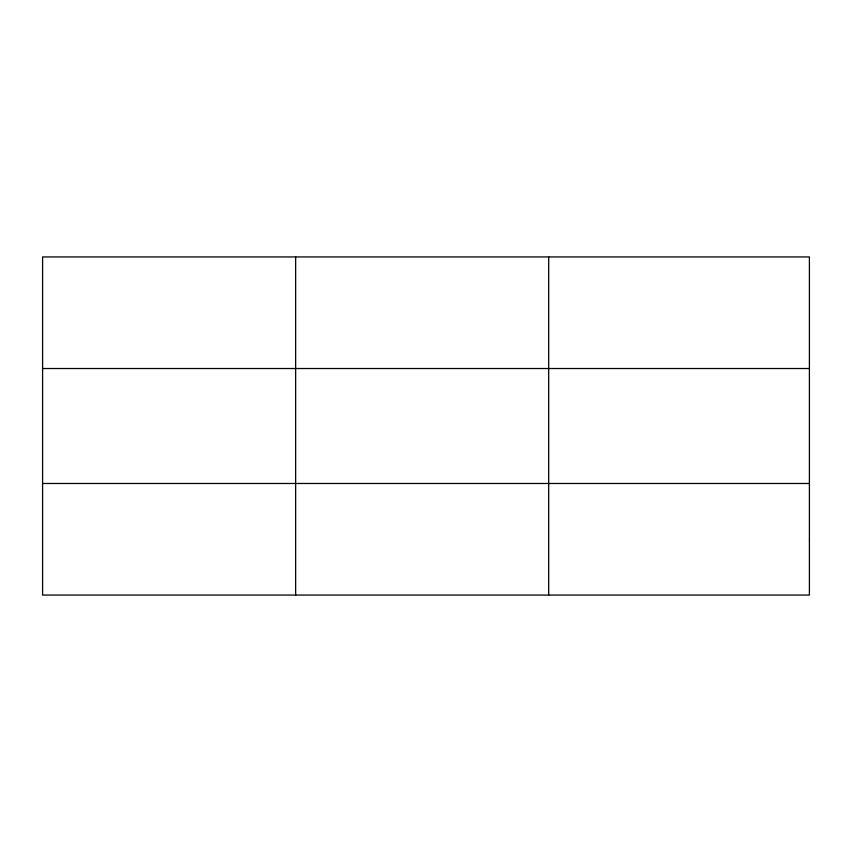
<?xml version="1.0" encoding="UTF-8"?>
<svg xmlns="http://www.w3.org/2000/svg" width="852" height="852" viewBox="0 0 852 852"><rect width="100%" height="100%" fill="white"/><g stroke="black" fill="none" stroke-linecap="round" stroke-linejoin="round"><path stroke-width="1.28" d="M295.644 595.058L295.644 256.942M548.688 595.058L548.688 256.942M42.6 368.522L809.4 368.522M42.6 483.478L809.4 483.478M809.4 539.273L809.4 595.058L42.6 595.058L42.6 256.942L809.4 256.942L809.4 539.273"/></g></svg>
